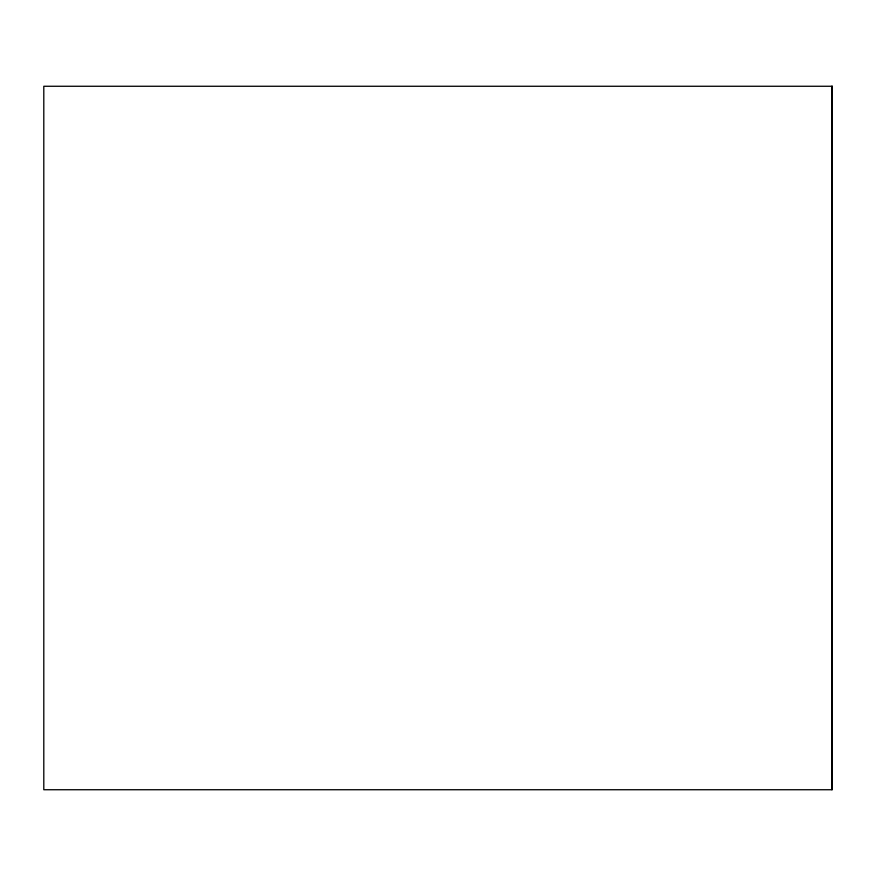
<?xml version="1.0" encoding="UTF-8"?>
<svg xmlns="http://www.w3.org/2000/svg" width="876" height="876" viewBox="0 0 876 876"><rect width="100%" height="100%" fill="white"/><g stroke="black" fill="none" stroke-linecap="round" stroke-linejoin="round"><path stroke-width="1.31" d="M831.904 86.264L831.904 789.736M832.2 86.264L43.8 86.264L43.8 789.736L832.2 789.736L832.2 86.264"/></g></svg>
